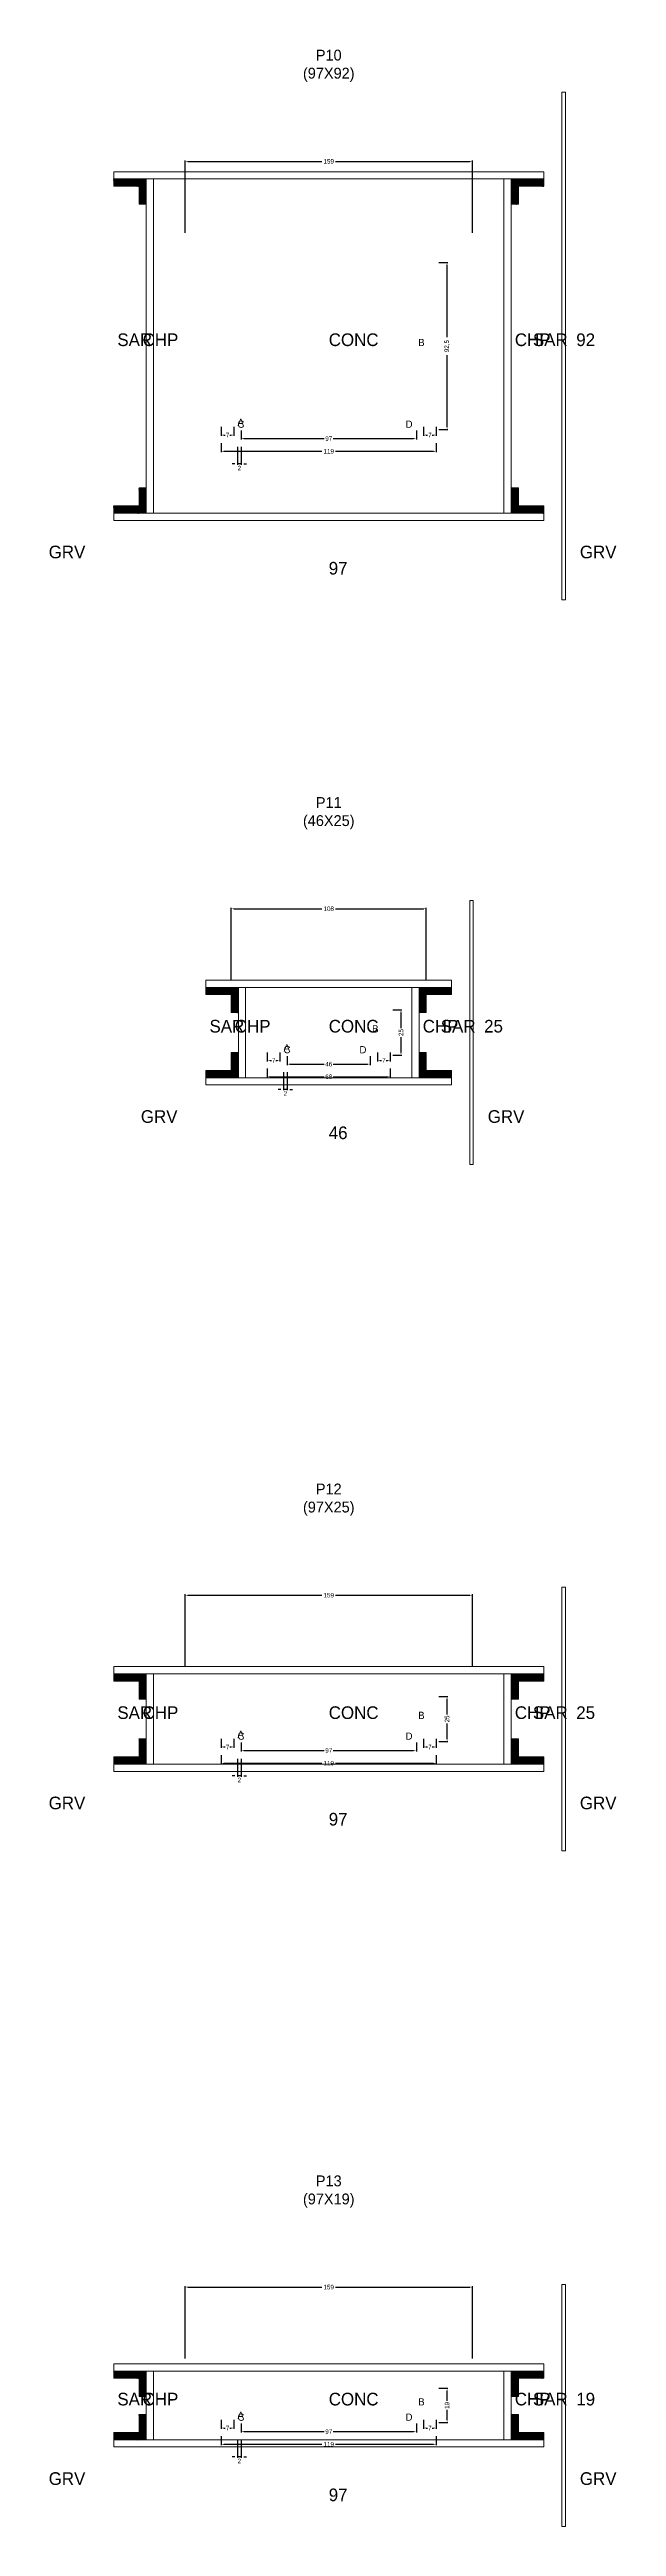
# Model space of a CAD drawing. Header units: centimetres. Extents: x -10500 to 4150, y -6466 to 304.
# Drawn here: x -155 to 159, y -1067 to 304 of the extents above; entities that cross this region are included whole.
import ezdxf

# ---------------------------------------------------------------- set-up
doc = ezdxf.new("R2010")
doc.units = ezdxf.units.CM
for name, color, linetype in [('COTA', 241, 'Continuous'), ('Hachura', 251, 'Continuous'), ('NOMENCLATURA', 7, 'Continuous'), ('SARRAFO', 251, 'Continuous'), ('Texto Seção', 7, 'Continuous')]:
    doc.layers.add(name, color=color, linetype=linetype)
doc.dimstyles.new('cotax2', dxfattribs={"dimtxt": 2.5, "dimasz": 1.5, "dimexe": 0.5, "dimexo": 0.5, "dimgap": 0.5, "dimtad": 1, "dimcen": 2.5, "dimazin": 3, "dimtfac": 1, "dimtmove": 0, "dimatfit": 3})

# ---------------------------------------------------------------- blocks, each defined once
blk = doc.blocks.new('_CLOSEDFILLED')
at = {"color": 0, "linetype": 'BYBLOCK'}
blk.add_solid([(-1, 0.16), (0, 0), (-1, -0.16)], dxfattribs=at)
blk = doc.blocks.new('*D14')
for p, q in [((-59.5, 86.25), (-59.5, 81.25)), ((59.5, 86.25), (59.5, 81.25)), ((-58, 81.75), (-3.75, 81.75)), ((3.75, 81.75), (58, 81.75))]:
    blk.add_line(p, q)
at = {"layer": 'Defpoints'}
for p in [(-59.5, 86.75), (59.5, 86.75), (-59.5, 81.75)]:
    blk.add_point(p, dxfattribs=at)
at = {"layer": 'COTA', "xscale": 1.5, "yscale": 1.5, "rotation": 180}
blk.add_blockref('_CLOSEDFILLED', (-59.5, 81.75), dxfattribs=at)
at = {"layer": 'COTA', "xscale": 1.5, "yscale": 1.5}
blk.add_blockref('_CLOSEDFILLED', (59.5, 81.75), dxfattribs=at)
at = {"layer": 'COTA', "insert": (0, 81.75), "char_height": 2.5, "attachment_point": 5}
blk.add_mtext('119', dxfattribs=at)
blk = doc.blocks.new('*D15')
for p, q in [((-48.5, 93.25), (-48.5, 88.25)), ((-47, 88.75), (-2.5, 88.75)), ((2.5, 88.75), (47, 88.75)), ((48.5, 93.25), (48.5, 88.25))]:
    blk.add_line(p, q)
at = {"layer": 'Defpoints'}
for p in [(-48.5, 93.75), (-48.5, 88.75), (48.5, 93.75)]:
    blk.add_point(p, dxfattribs=at)
at = {"layer": 'COTA', "xscale": 1.5, "yscale": 1.5, "rotation": 180}
blk.add_blockref('_CLOSEDFILLED', (-48.5, 88.75), dxfattribs=at)
at = {"layer": 'COTA', "xscale": 1.5, "yscale": 1.5}
blk.add_blockref('_CLOSEDFILLED', (48.5, 88.75), dxfattribs=at)
at = {"layer": 'COTA', "insert": (0, 88.75), "char_height": 2.5, "attachment_point": 5}
blk.add_mtext('97', dxfattribs=at)
blk = doc.blocks.new('*D16')
for p, q in [((61, 186.25), (66, 186.25)), ((65.5, 145), (65.5, 184.75)), ((65.5, 95.25), (65.5, 135)), ((61, 93.75), (66, 93.75))]:
    blk.add_line(p, q)
at = {"layer": 'Defpoints'}
for p in [(60.5, 186.25), (60.5, 93.75), (65.5, 93.75)]:
    blk.add_point(p, dxfattribs=at)
at = {"layer": 'COTA', "xscale": 1.5, "yscale": 1.5}
for p, rotation in [((65.5, 186.25), 90), ((65.5, 93.75), 270)]:
    blk.add_blockref('_CLOSEDFILLED', p, dxfattribs=dict(at, rotation=rotation))
at = {"layer": 'COTA', "insert": (65.5, 140), "char_height": 2.5, "attachment_point": 5, "rotation": 90}
blk.add_mtext('92,5', dxfattribs=at)
blk = doc.blocks.new('*D17')
for p, q in [((-59.5, 95.25), (-59.5, 90.25)), ((-58, 90.75), (-57.25, 90.75)), ((-54.75, 90.75), (-54, 90.75)), ((-52.5, 95.25), (-52.5, 90.25))]:
    blk.add_line(p, q)
at = {"layer": 'Defpoints'}
for p in [(-59.5, 95.75), (-59.5, 90.75), (-52.5, 95.75)]:
    blk.add_point(p, dxfattribs=at)
at = {"layer": 'COTA', "xscale": 1.5, "yscale": 1.5, "rotation": 180}
blk.add_blockref('_CLOSEDFILLED', (-59.5, 90.75), dxfattribs=at)
at = {"layer": 'COTA', "xscale": 1.5, "yscale": 1.5}
blk.add_blockref('_CLOSEDFILLED', (-52.5, 90.75), dxfattribs=at)
at = {"layer": 'COTA', "insert": (-56, 90.75), "char_height": 2.5, "attachment_point": 5}
blk.add_mtext('7', dxfattribs=at)
blk = doc.blocks.new('*D18')
for p, q in [((52.5, 95.25), (52.5, 90.25)), ((54, 90.75), (54.75, 90.75)), ((57.25, 90.75), (58, 90.75)), ((59.5, 95.25), (59.5, 90.25))]:
    blk.add_line(p, q)
at = {"layer": 'Defpoints'}
for p in [(52.5, 95.75), (52.5, 90.75), (59.5, 95.75)]:
    blk.add_point(p, dxfattribs=at)
at = {"layer": 'COTA', "xscale": 1.5, "yscale": 1.5, "rotation": 180}
blk.add_blockref('_CLOSEDFILLED', (52.5, 90.75), dxfattribs=at)
at = {"layer": 'COTA', "xscale": 1.5, "yscale": 1.5}
blk.add_blockref('_CLOSEDFILLED', (59.5, 90.75), dxfattribs=at)
at = {"layer": 'COTA', "insert": (56, 90.75), "char_height": 2.5, "attachment_point": 5}
blk.add_mtext('7', dxfattribs=at)
blk = doc.blocks.new('*D19')
for p, q in [((-79.5, 202.75), (-79.5, 242.75)), ((-78, 242.25), (-3.75, 242.25)), ((3.75, 242.25), (78, 242.25)), ((79.5, 202.75), (79.5, 242.75))]:
    blk.add_line(p, q)
at = {"layer": 'Defpoints'}
for p in [(-79.5, 242.25), (-79.5, 202.25), (79.5, 202.25)]:
    blk.add_point(p, dxfattribs=at)
at = {"layer": 'COTA', "xscale": 1.5, "yscale": 1.5, "rotation": 180}
blk.add_blockref('_CLOSEDFILLED', (-79.5, 242.25), dxfattribs=at)
at = {"layer": 'COTA', "xscale": 1.5, "yscale": 1.5}
blk.add_blockref('_CLOSEDFILLED', (79.5, 242.25), dxfattribs=at)
at = {"layer": 'COTA', "insert": (0, 242.25), "char_height": 2.5, "attachment_point": 5}
blk.add_mtext('159', dxfattribs=at)
blk = doc.blocks.new('*D40')
for p, q in [((-34, -260), (-34, -265)), ((34, -260), (34, -265)), ((-32.5, -264.5), (-2.5, -264.5)), ((2.5, -264.5), (32.5, -264.5))]:
    blk.add_line(p, q)
at = {"layer": 'Defpoints'}
for p in [(-34, -259.5), (34, -259.5), (-34, -264.5)]:
    blk.add_point(p, dxfattribs=at)
at = {"layer": 'COTA', "xscale": 1.5, "yscale": 1.5, "rotation": 180}
blk.add_blockref('_CLOSEDFILLED', (-34, -264.5), dxfattribs=at)
at = {"layer": 'COTA', "xscale": 1.5, "yscale": 1.5}
blk.add_blockref('_CLOSEDFILLED', (34, -264.5), dxfattribs=at)
at = {"layer": 'COTA', "insert": (0, -264.5), "char_height": 2.5, "attachment_point": 5}
blk.add_mtext('68', dxfattribs=at)
blk = doc.blocks.new('*D41')
for p, q in [((-23, -253), (-23, -258)), ((-21.5, -257.5), (-2.5, -257.5)), ((2.5, -257.5), (21.5, -257.5)), ((23, -253), (23, -258))]:
    blk.add_line(p, q)
at = {"layer": 'Defpoints'}
for p in [(-23, -252.5), (-23, -257.5), (23, -252.5)]:
    blk.add_point(p, dxfattribs=at)
at = {"layer": 'COTA', "xscale": 1.5, "yscale": 1.5, "rotation": 180}
blk.add_blockref('_CLOSEDFILLED', (-23, -257.5), dxfattribs=at)
at = {"layer": 'COTA', "xscale": 1.5, "yscale": 1.5}
blk.add_blockref('_CLOSEDFILLED', (23, -257.5), dxfattribs=at)
at = {"layer": 'COTA', "insert": (0, -257.5), "char_height": 2.5, "attachment_point": 5}
blk.add_mtext('46', dxfattribs=at)
blk = doc.blocks.new('*D42')
for p, q in [((35.5, -227.5), (40.5, -227.5)), ((40, -237.5), (40, -229)), ((40, -251), (40, -242.5)), ((35.5, -252.5), (40.5, -252.5))]:
    blk.add_line(p, q)
at = {"layer": 'Defpoints'}
for p in [(35, -227.5), (35, -252.5), (40, -252.5)]:
    blk.add_point(p, dxfattribs=at)
at = {"layer": 'COTA', "xscale": 1.5, "yscale": 1.5}
for p, rotation in [((40, -227.5), 90), ((40, -252.5), 270)]:
    blk.add_blockref('_CLOSEDFILLED', p, dxfattribs=dict(at, rotation=rotation))
at = {"layer": 'COTA', "insert": (40, -240), "char_height": 2.5, "attachment_point": 5, "rotation": 90}
blk.add_mtext('25', dxfattribs=at)
blk = doc.blocks.new('*D43')
for p, q in [((-34, -251), (-34, -256)), ((-32.5, -255.5), (-31.75, -255.5)), ((-29.25, -255.5), (-28.5, -255.5)), ((-27, -251), (-27, -256))]:
    blk.add_line(p, q)
at = {"layer": 'Defpoints'}
for p in [(-34, -250.5), (-34, -255.5), (-27, -250.5)]:
    blk.add_point(p, dxfattribs=at)
at = {"layer": 'COTA', "xscale": 1.5, "yscale": 1.5, "rotation": 180}
blk.add_blockref('_CLOSEDFILLED', (-34, -255.5), dxfattribs=at)
at = {"layer": 'COTA', "xscale": 1.5, "yscale": 1.5}
blk.add_blockref('_CLOSEDFILLED', (-27, -255.5), dxfattribs=at)
at = {"layer": 'COTA', "insert": (-30.5, -255.5), "char_height": 2.5, "attachment_point": 5}
blk.add_mtext('7', dxfattribs=at)
blk = doc.blocks.new('*D44')
for p, q in [((27, -251), (27, -256)), ((28.5, -255.5), (29.25, -255.5)), ((31.75, -255.5), (32.5, -255.5)), ((34, -251), (34, -256))]:
    blk.add_line(p, q)
at = {"layer": 'Defpoints'}
for p in [(27, -250.5), (27, -255.5), (34, -250.5)]:
    blk.add_point(p, dxfattribs=at)
at = {"layer": 'COTA', "xscale": 1.5, "yscale": 1.5, "rotation": 180}
blk.add_blockref('_CLOSEDFILLED', (27, -255.5), dxfattribs=at)
at = {"layer": 'COTA', "xscale": 1.5, "yscale": 1.5}
blk.add_blockref('_CLOSEDFILLED', (34, -255.5), dxfattribs=at)
at = {"layer": 'COTA', "insert": (30.5, -255.5), "char_height": 2.5, "attachment_point": 5}
blk.add_mtext('7', dxfattribs=at)
blk = doc.blocks.new('*D45')
for p, q in [((-54, -211), (-54, -171)), ((-52.5, -171.5), (-3.75, -171.5)), ((3.75, -171.5), (52.5, -171.5)), ((54, -211), (54, -171))]:
    blk.add_line(p, q)
at = {"layer": 'Defpoints'}
for p in [(-54, -171.5), (-54, -211.5), (54, -211.5)]:
    blk.add_point(p, dxfattribs=at)
at = {"layer": 'COTA', "xscale": 1.5, "yscale": 1.5, "rotation": 180}
blk.add_blockref('_CLOSEDFILLED', (-54, -171.5), dxfattribs=at)
at = {"layer": 'COTA', "xscale": 1.5, "yscale": 1.5}
blk.add_blockref('_CLOSEDFILLED', (54, -171.5), dxfattribs=at)
at = {"layer": 'COTA', "insert": (0, -171.5), "char_height": 2.5, "attachment_point": 5}
blk.add_mtext('108', dxfattribs=at)
blk = doc.blocks.new('*D66')
for p, q in [((-59.5, -640), (-59.5, -645)), ((59.5, -640), (59.5, -645)), ((-58, -644.5), (-3.75, -644.5)), ((3.75, -644.5), (58, -644.5))]:
    blk.add_line(p, q)
at = {"layer": 'Defpoints'}
for p in [(-59.5, -639.5), (59.5, -639.5), (-59.5, -644.5)]:
    blk.add_point(p, dxfattribs=at)
at = {"layer": 'COTA', "xscale": 1.5, "yscale": 1.5, "rotation": 180}
blk.add_blockref('_CLOSEDFILLED', (-59.5, -644.5), dxfattribs=at)
at = {"layer": 'COTA', "xscale": 1.5, "yscale": 1.5}
blk.add_blockref('_CLOSEDFILLED', (59.5, -644.5), dxfattribs=at)
at = {"layer": 'COTA', "insert": (0, -644.5), "char_height": 2.5, "attachment_point": 5}
blk.add_mtext('119', dxfattribs=at)
blk = doc.blocks.new('*D67')
for p, q in [((-48.5, -633), (-48.5, -638)), ((-47, -637.5), (-2.5, -637.5)), ((2.5, -637.5), (47, -637.5)), ((48.5, -633), (48.5, -638))]:
    blk.add_line(p, q)
at = {"layer": 'Defpoints'}
for p in [(-48.5, -632.5), (-48.5, -637.5), (48.5, -632.5)]:
    blk.add_point(p, dxfattribs=at)
at = {"layer": 'COTA', "xscale": 1.5, "yscale": 1.5, "rotation": 180}
blk.add_blockref('_CLOSEDFILLED', (-48.5, -637.5), dxfattribs=at)
at = {"layer": 'COTA', "xscale": 1.5, "yscale": 1.5}
blk.add_blockref('_CLOSEDFILLED', (48.5, -637.5), dxfattribs=at)
at = {"layer": 'COTA', "insert": (0, -637.5), "char_height": 2.5, "attachment_point": 5}
blk.add_mtext('97', dxfattribs=at)
blk = doc.blocks.new('*D68')
for p, q in [((61, -607.5), (66, -607.5)), ((65.5, -617.5), (65.5, -609)), ((65.5, -631), (65.5, -622.5)), ((61, -632.5), (66, -632.5))]:
    blk.add_line(p, q)
at = {"layer": 'Defpoints'}
for p in [(60.5, -607.5), (60.5, -632.5), (65.5, -632.5)]:
    blk.add_point(p, dxfattribs=at)
at = {"layer": 'COTA', "xscale": 1.5, "yscale": 1.5}
for p, rotation in [((65.5, -607.5), 90), ((65.5, -632.5), 270)]:
    blk.add_blockref('_CLOSEDFILLED', p, dxfattribs=dict(at, rotation=rotation))
at = {"layer": 'COTA', "insert": (65.5, -620), "char_height": 2.5, "attachment_point": 5, "rotation": 90}
blk.add_mtext('25', dxfattribs=at)
blk = doc.blocks.new('*D69')
for p, q in [((-59.5, -631), (-59.5, -636)), ((-58, -635.5), (-57.25, -635.5)), ((-54.75, -635.5), (-54, -635.5)), ((-52.5, -631), (-52.5, -636))]:
    blk.add_line(p, q)
at = {"layer": 'Defpoints'}
for p in [(-59.5, -630.5), (-52.5, -630.5), (-59.5, -635.5)]:
    blk.add_point(p, dxfattribs=at)
at = {"layer": 'COTA', "xscale": 1.5, "yscale": 1.5, "rotation": 180}
blk.add_blockref('_CLOSEDFILLED', (-59.5, -635.5), dxfattribs=at)
at = {"layer": 'COTA', "xscale": 1.5, "yscale": 1.5}
blk.add_blockref('_CLOSEDFILLED', (-52.5, -635.5), dxfattribs=at)
at = {"layer": 'COTA', "insert": (-56, -635.5), "char_height": 2.5, "attachment_point": 5}
blk.add_mtext('7', dxfattribs=at)
blk = doc.blocks.new('*D70')
for p, q in [((52.5, -631), (52.5, -636)), ((54, -635.5), (54.75, -635.5)), ((57.25, -635.5), (58, -635.5)), ((59.5, -631), (59.5, -636))]:
    blk.add_line(p, q)
at = {"layer": 'Defpoints'}
for p in [(52.5, -630.5), (59.5, -630.5), (52.5, -635.5)]:
    blk.add_point(p, dxfattribs=at)
at = {"layer": 'COTA', "xscale": 1.5, "yscale": 1.5, "rotation": 180}
blk.add_blockref('_CLOSEDFILLED', (52.5, -635.5), dxfattribs=at)
at = {"layer": 'COTA', "xscale": 1.5, "yscale": 1.5}
blk.add_blockref('_CLOSEDFILLED', (59.5, -635.5), dxfattribs=at)
at = {"layer": 'COTA', "insert": (56, -635.5), "char_height": 2.5, "attachment_point": 5}
blk.add_mtext('7', dxfattribs=at)
blk = doc.blocks.new('*D71')
for p, q in [((-79.5, -591), (-79.5, -551)), ((-78, -551.5), (-3.75, -551.5)), ((3.75, -551.5), (78, -551.5)), ((79.5, -591), (79.5, -551))]:
    blk.add_line(p, q)
at = {"layer": 'Defpoints'}
for p in [(-79.5, -551.5), (-79.5, -591.5), (79.5, -591.5)]:
    blk.add_point(p, dxfattribs=at)
at = {"layer": 'COTA', "xscale": 1.5, "yscale": 1.5, "rotation": 180}
blk.add_blockref('_CLOSEDFILLED', (-79.5, -551.5), dxfattribs=at)
at = {"layer": 'COTA', "xscale": 1.5, "yscale": 1.5}
blk.add_blockref('_CLOSEDFILLED', (79.5, -551.5), dxfattribs=at)
at = {"layer": 'COTA', "insert": (0, -551.5), "char_height": 2.5, "attachment_point": 5}
blk.add_mtext('159', dxfattribs=at)
blk = doc.blocks.new('*D92')
for p, q in [((-59.5, -1017), (-59.5, -1022)), ((-58, -1021.5), (-3.75, -1021.5)), ((3.75, -1021.5), (58, -1021.5)), ((59.5, -1017), (59.5, -1022))]:
    blk.add_line(p, q)
at = {"layer": 'Defpoints'}
for p in [(-59.5, -1016.5), (-59.5, -1021.5), (59.5, -1016.5)]:
    blk.add_point(p, dxfattribs=at)
at = {"layer": 'COTA', "xscale": 1.5, "yscale": 1.5, "rotation": 180}
blk.add_blockref('_CLOSEDFILLED', (-59.5, -1021.5), dxfattribs=at)
at = {"layer": 'COTA', "xscale": 1.5, "yscale": 1.5}
blk.add_blockref('_CLOSEDFILLED', (59.5, -1021.5), dxfattribs=at)
at = {"layer": 'COTA', "insert": (0, -1021.5), "char_height": 2.5, "attachment_point": 5}
blk.add_mtext('119', dxfattribs=at)
blk = doc.blocks.new('*D93')
for p, q in [((-48.5, -1010), (-48.5, -1015)), ((-47, -1014.5), (-2.5, -1014.5)), ((2.5, -1014.5), (47, -1014.5)), ((48.5, -1010), (48.5, -1015))]:
    blk.add_line(p, q)
at = {"layer": 'Defpoints'}
for p in [(-48.5, -1009.5), (-48.5, -1014.5), (48.5, -1009.5)]:
    blk.add_point(p, dxfattribs=at)
at = {"layer": 'COTA', "xscale": 1.5, "yscale": 1.5, "rotation": 180}
blk.add_blockref('_CLOSEDFILLED', (-48.5, -1014.5), dxfattribs=at)
at = {"layer": 'COTA', "xscale": 1.5, "yscale": 1.5}
blk.add_blockref('_CLOSEDFILLED', (48.5, -1014.5), dxfattribs=at)
at = {"layer": 'COTA', "insert": (0, -1014.5), "char_height": 2.5, "attachment_point": 5}
blk.add_mtext('97', dxfattribs=at)
blk = doc.blocks.new('*D94')
for p, q in [((61, -990.5), (66, -990.5)), ((65.5, -997.5), (65.5, -992)), ((61, -1009.5), (66, -1009.5)), ((65.5, -1008), (65.5, -1002.5))]:
    blk.add_line(p, q)
at = {"layer": 'Defpoints'}
for p in [(60.5, -990.5), (60.5, -1009.5), (65.5, -1009.5)]:
    blk.add_point(p, dxfattribs=at)
at = {"layer": 'COTA', "xscale": 1.5, "yscale": 1.5}
for p, rotation in [((65.5, -990.5), 90), ((65.5, -1009.5), 270)]:
    blk.add_blockref('_CLOSEDFILLED', p, dxfattribs=dict(at, rotation=rotation))
at = {"layer": 'COTA', "insert": (65.5, -1000), "char_height": 2.5, "attachment_point": 5, "rotation": 90}
blk.add_mtext('19', dxfattribs=at)
blk = doc.blocks.new('*D95')
for p, q in [((-59.5, -1008), (-59.5, -1013)), ((-58, -1012.5), (-57.25, -1012.5)), ((-54.75, -1012.5), (-54, -1012.5)), ((-52.5, -1008), (-52.5, -1013))]:
    blk.add_line(p, q)
at = {"layer": 'Defpoints'}
for p in [(-59.5, -1007.5), (-59.5, -1012.5), (-52.5, -1007.5)]:
    blk.add_point(p, dxfattribs=at)
at = {"layer": 'COTA', "xscale": 1.5, "yscale": 1.5, "rotation": 180}
blk.add_blockref('_CLOSEDFILLED', (-59.5, -1012.5), dxfattribs=at)
at = {"layer": 'COTA', "xscale": 1.5, "yscale": 1.5}
blk.add_blockref('_CLOSEDFILLED', (-52.5, -1012.5), dxfattribs=at)
at = {"layer": 'COTA', "insert": (-56, -1012.5), "char_height": 2.5, "attachment_point": 5}
blk.add_mtext('7', dxfattribs=at)
blk = doc.blocks.new('*D96')
for p, q in [((52.5, -1008), (52.5, -1013)), ((54, -1012.5), (54.75, -1012.5)), ((57.25, -1012.5), (58, -1012.5)), ((59.5, -1008), (59.5, -1013))]:
    blk.add_line(p, q)
at = {"layer": 'Defpoints'}
for p in [(52.5, -1007.5), (52.5, -1012.5), (59.5, -1007.5)]:
    blk.add_point(p, dxfattribs=at)
at = {"layer": 'COTA', "xscale": 1.5, "yscale": 1.5, "rotation": 180}
blk.add_blockref('_CLOSEDFILLED', (52.5, -1012.5), dxfattribs=at)
at = {"layer": 'COTA', "xscale": 1.5, "yscale": 1.5}
blk.add_blockref('_CLOSEDFILLED', (59.5, -1012.5), dxfattribs=at)
at = {"layer": 'COTA', "insert": (56, -1012.5), "char_height": 2.5, "attachment_point": 5}
blk.add_mtext('7', dxfattribs=at)
blk = doc.blocks.new('*D97')
for p, q in [((-79.5, -974), (-79.5, -934)), ((-78, -934.5), (-3.75, -934.5)), ((3.75, -934.5), (78, -934.5)), ((79.5, -974), (79.5, -934))]:
    blk.add_line(p, q)
at = {"layer": 'Defpoints'}
for p in [(-79.5, -934.5), (-79.5, -974.5), (79.5, -974.5)]:
    blk.add_point(p, dxfattribs=at)
at = {"layer": 'COTA', "xscale": 1.5, "yscale": 1.5, "rotation": 180}
blk.add_blockref('_CLOSEDFILLED', (-79.5, -934.5), dxfattribs=at)
at = {"layer": 'COTA', "xscale": 1.5, "yscale": 1.5}
blk.add_blockref('_CLOSEDFILLED', (79.5, -934.5), dxfattribs=at)
at = {"layer": 'COTA', "insert": (0, -934.5), "char_height": 2.5, "attachment_point": 5}
blk.add_mtext('159', dxfattribs=at)

msp = doc.modelspace()

# ---------------------------------------------------------------- hatches: boundary and pattern name
at = {"layer": 'SARRAFO'}
h = msp.add_hatch(dxfattribs=at)
h.set_pattern_fill('SOLID', scale=2)
h.paths.add_polyline_path([(-119, 228.5), (-105, 228.5), (-105, 232.5), (-119, 232.5)])
h = msp.add_hatch(dxfattribs=at)
h.set_pattern_fill('SOLID', scale=2)
h.paths.add_polyline_path([(-105, 218.5), (-101, 218.5), (-101, 232.5), (-105, 232.5)])
h = msp.add_hatch(dxfattribs=at)
h.set_pattern_fill('SOLID', scale=2)
h.paths.add_polyline_path([(101, 218.5), (105, 218.5), (105, 232.5), (101, 232.5)])
h = msp.add_hatch(dxfattribs=at)
h.set_pattern_fill('SOLID', scale=2)
h.paths.add_polyline_path([(105, 228.5), (119, 228.5), (119, 232.5), (105, 232.5)])
h = msp.add_hatch(dxfattribs=at)
h.set_pattern_fill('SOLID', scale=2)
h.paths.add_polyline_path([(-105, 47.5), (-101, 47.5), (-101, 61.5), (-105, 61.5)])
h = msp.add_hatch(dxfattribs=at)
h.set_pattern_fill('SOLID', scale=2)
h.paths.add_polyline_path([(101, 47.5), (105, 47.5), (105, 61.5), (101, 61.5)])
h = msp.add_hatch(dxfattribs=at)
h.set_pattern_fill('SOLID', scale=2)
h.paths.add_polyline_path([(-119, 47.5), (-105, 47.5), (-105, 51.5), (-119, 51.5)])
h = msp.add_hatch(dxfattribs=at)
h.set_pattern_fill('SOLID', scale=2)
h.paths.add_polyline_path([(105, 47.5), (119, 47.5), (119, 51.5), (105, 51.5)])
h = msp.add_hatch(dxfattribs=at)
h.set_pattern_fill('SOLID', scale=2)
h.paths.add_polyline_path([(-68, -219), (-54, -219), (-54, -215), (-68, -215)])
h = msp.add_hatch(dxfattribs=at)
h.set_pattern_fill('SOLID', scale=2)
h.paths.add_polyline_path([(-54, -229), (-50, -229), (-50, -215), (-54, -215)])
h = msp.add_hatch(dxfattribs=at)
h.set_pattern_fill('SOLID', scale=2)
h.paths.add_polyline_path([(50, -229), (54, -229), (54, -215), (50, -215)])
h = msp.add_hatch(dxfattribs=at)
h.set_pattern_fill('SOLID', scale=2)
h.paths.add_polyline_path([(54, -219), (68, -219), (68, -215), (54, -215)])
h = msp.add_hatch(dxfattribs=at)
h.set_pattern_fill('SOLID', scale=2)
h.paths.add_polyline_path([(-54, -265), (-50, -265), (-50, -251), (-54, -251)])
h = msp.add_hatch(dxfattribs=at)
h.set_pattern_fill('SOLID', scale=2)
h.paths.add_polyline_path([(50, -265), (54, -265), (54, -251), (50, -251)])
h = msp.add_hatch(dxfattribs=at)
h.set_pattern_fill('SOLID', scale=2)
h.paths.add_polyline_path([(-68, -265), (-54, -265), (-54, -261), (-68, -261)])
h = msp.add_hatch(dxfattribs=at)
h.set_pattern_fill('SOLID', scale=2)
h.paths.add_polyline_path([(54, -265), (68, -265), (68, -261), (54, -261)])
h = msp.add_hatch(dxfattribs=at)
h.set_pattern_fill('SOLID', scale=2)
h.paths.add_polyline_path([(-119, -599), (-105, -599), (-105, -595), (-119, -595)])
h = msp.add_hatch(dxfattribs=at)
h.set_pattern_fill('SOLID', scale=2)
h.paths.add_polyline_path([(-105, -609), (-101, -609), (-101, -595), (-105, -595)])
h = msp.add_hatch(dxfattribs=at)
h.set_pattern_fill('SOLID', scale=2)
h.paths.add_polyline_path([(101, -609), (105, -609), (105, -595), (101, -595)])
h = msp.add_hatch(dxfattribs=at)
h.set_pattern_fill('SOLID', scale=2)
h.paths.add_polyline_path([(105, -599), (119, -599), (119, -595), (105, -595)])
h = msp.add_hatch(dxfattribs=at)
h.set_pattern_fill('SOLID', scale=2)
h.paths.add_polyline_path([(-119, -645), (-105, -645), (-105, -641), (-119, -641)])
h = msp.add_hatch(dxfattribs=at)
h.set_pattern_fill('SOLID', scale=2)
h.paths.add_polyline_path([(-105, -645), (-101, -645), (-101, -631), (-105, -631)])
h = msp.add_hatch(dxfattribs=at)
h.set_pattern_fill('SOLID', scale=2)
h.paths.add_polyline_path([(101, -645), (105, -645), (105, -631), (101, -631)])
h = msp.add_hatch(dxfattribs=at)
h.set_pattern_fill('SOLID', scale=2)
h.paths.add_polyline_path([(105, -645), (119, -645), (119, -641), (105, -641)])
h = msp.add_hatch(dxfattribs=at)
h.set_pattern_fill('SOLID', scale=2)
h.paths.add_polyline_path([(-119, -985), (-105, -985), (-105, -981), (-119, -981)])
h = msp.add_hatch(dxfattribs=at)
h.set_pattern_fill('SOLID', scale=2)
h.paths.add_polyline_path([(-105, -995), (-101, -995), (-101, -981), (-105, -981)])
h = msp.add_hatch(dxfattribs=at)
h.set_pattern_fill('SOLID', scale=2)
h.paths.add_polyline_path([(101, -995), (105, -995), (105, -981), (101, -981)])
h = msp.add_hatch(dxfattribs=at)
h.set_pattern_fill('SOLID', scale=2)
h.paths.add_polyline_path([(105, -985), (119, -985), (119, -981), (105, -981)])
h = msp.add_hatch(dxfattribs=at)
h.set_pattern_fill('SOLID', scale=2)
h.paths.add_polyline_path([(-105, -1019), (-101, -1019), (-101, -1005), (-105, -1005)])
h = msp.add_hatch(dxfattribs=at)
h.set_pattern_fill('SOLID', scale=2)
h.paths.add_polyline_path([(101, -1019), (105, -1019), (105, -1005), (101, -1005)])
h = msp.add_hatch(dxfattribs=at)
h.set_pattern_fill('SOLID', scale=2)
h.paths.add_polyline_path([(-119, -1019), (-105, -1019), (-105, -1015), (-119, -1015)])
h = msp.add_hatch(dxfattribs=at)
h.set_pattern_fill('SOLID', scale=2)
h.paths.add_polyline_path([(105, -1019), (119, -1019), (119, -1015), (105, -1015)])

# ---------------------------------------------------------------- linework, layer by layer
at = {"layer": 'Hachura', "lineweight": 13}
for points in [[(129, -0.5), (131, -0.5), (131, 280.5), (129, 280.5)], [(78, -313), (80, -313), (80, -167), (78, -167)], [(129, -693), (131, -693), (131, -547), (129, -547)], [(129, -1067), (131, -1067), (131, -933), (129, -933)]]:
    msp.add_lwpolyline(points, close=True, dxfattribs=at)
at = {"layer": 'Hachura', "lineweight": 18}
for points in [[(-119, 232.5), (119, 232.5), (119, 236.5), (-119, 236.5)], [(-101, 47.5), (-97, 47.5), (-97, 232.5), (-101, 232.5)], [(97, 47.5), (101, 47.5), (101, 232.5), (97, 232.5)], [(-119, 43.5), (119, 43.5), (119, 47.5), (-119, 47.5)], [(-68, -215), (68, -215), (68, -211), (-68, -211)], [(-50, -265), (-46, -265), (-46, -215), (-50, -215)], [(46, -265), (50, -265), (50, -215), (46, -215)], [(-68, -269), (68, -269), (68, -265), (-68, -265)], [(-119, -595), (119, -595), (119, -591), (-119, -591)], [(-101, -645), (-97, -645), (-97, -595), (-101, -595)], [(97, -645), (101, -645), (101, -595), (97, -595)], [(-119, -649), (119, -649), (119, -645), (-119, -645)], [(-119, -981), (119, -981), (119, -977), (-119, -977)], [(-101, -1019), (-97, -1019), (-97, -981), (-101, -981)], [(97, -1019), (101, -1019), (101, -981), (97, -981)], [(-119, -1023), (119, -1023), (119, -1019), (-119, -1019)]]:
    msp.add_lwpolyline(points, close=True, dxfattribs=at)
at = {"layer": 'SARRAFO', "lineweight": 13}
for points in [[(-119, 228.5), (-105, 228.5), (-105, 232.5), (-119, 232.5)], [(-105, 218.5), (-101, 218.5), (-101, 232.5), (-105, 232.5)], [(101, 218.5), (105, 218.5), (105, 232.5), (101, 232.5)], [(105, 228.5), (119, 228.5), (119, 232.5), (105, 232.5)], [(-105, 47.5), (-101, 47.5), (-101, 61.5), (-105, 61.5)], [(101, 47.5), (105, 47.5), (105, 61.5), (101, 61.5)], [(-119, 47.5), (-105, 47.5), (-105, 51.5), (-119, 51.5)], [(105, 47.5), (119, 47.5), (119, 51.5), (105, 51.5)], [(-68, -219), (-54, -219), (-54, -215), (-68, -215)], [(-54, -229), (-50, -229), (-50, -215), (-54, -215)], [(50, -229), (54, -229), (54, -215), (50, -215)], [(54, -219), (68, -219), (68, -215), (54, -215)], [(-54, -265), (-50, -265), (-50, -251), (-54, -251)], [(50, -265), (54, -265), (54, -251), (50, -251)], [(-68, -265), (-54, -265), (-54, -261), (-68, -261)], [(54, -265), (68, -265), (68, -261), (54, -261)], [(-119, -599), (-105, -599), (-105, -595), (-119, -595)], [(-105, -609), (-101, -609), (-101, -595), (-105, -595)], [(101, -609), (105, -609), (105, -595), (101, -595)], [(105, -599), (119, -599), (119, -595), (105, -595)], [(-119, -645), (-105, -645), (-105, -641), (-119, -641)], [(-105, -645), (-101, -645), (-101, -631), (-105, -631)], [(101, -645), (105, -645), (105, -631), (101, -631)], [(105, -645), (119, -645), (119, -641), (105, -641)], [(-119, -985), (-105, -985), (-105, -981), (-119, -981)], [(-105, -995), (-101, -995), (-101, -981), (-105, -981)], [(101, -995), (105, -995), (105, -981), (101, -981)], [(105, -985), (119, -985), (119, -981), (105, -981)], [(-105, -1019), (-101, -1019), (-101, -1005), (-105, -1005)], [(101, -1019), (105, -1019), (105, -1005), (101, -1005)], [(-119, -1019), (-105, -1019), (-105, -1015), (-119, -1015)], [(105, -1019), (119, -1019), (119, -1015), (105, -1015)]]:
    msp.add_lwpolyline(points, close=True, dxfattribs=at)

# ---------------------------------------------------------------- texts
at = {"layer": 'NOMENCLATURA'}
for s, p in [('B', (49.5, 140)), ('A', (-50.5, 95.75)), ('C', (-50.5, 94.75)), ('D', (42.5, 94.75)), ('A', (-25, -250.5)), ('B', (24, -240)), ('C', (-25, -251.5)), ('D', (17, -251.5)), ('B', (49.5, -620)), ('A', (-50.5, -630.5)), ('C', (-50.5, -631.5)), ('D', (42.5, -631.5)), ('B', (49.5, -1000)), ('A', (-50.5, -1007.5)), ('C', (-50.5, -1008.5)), ('D', (42.5, -1008.5))]:
    msp.add_text(s, height=4, dxfattribs=at).set_placement(p)
at = {"layer": 'NOMENCLATURA', "char_height": 6, "attachment_point": 8}
for s, insert in [('P10\\P(97X92)', (0, 286.25)), ('P11\\P(46X25)', (0, -127.5)), ('P12\\P(97X25)', (0, -507.5)), ('P13\\P(97X19)', (0, -890.5))]:
    msp.add_mtext(s, dxfattribs=dict(at, insert=insert))
at = {"layer": 'Texto Seção'}
for s, p in [('SAR', (-117, 140)), ('CHP', (-103, 140)), ('CONC', (0, 140)), ('CHP', (103, 140)), ('SAR', (113, 140)), ('92', (137, 140)), ('GRV', (-155, 22.5)), ('GRV', (139, 22.5)), ('97', (0, 13.5)), ('SAR', (-66, -240)), ('CHP', (-52, -240)), ('CONC', (0, -240)), ('CHP', (52, -240)), ('SAR', (62, -240)), ('25', (86, -240)), ('GRV', (-104, -290)), ('GRV', (88, -290)), ('46', (0, -299)), ('SAR', (-117, -620)), ('CHP', (-103, -620)), ('CONC', (0, -620)), ('CHP', (103, -620)), ('SAR', (113, -620)), ('25', (137, -620)), ('GRV', (-155, -670)), ('GRV', (139, -670)), ('97', (0, -679)), ('SAR', (-117, -1000)), ('CHP', (-103, -1000)), ('CONC', (0, -1000)), ('CHP', (103, -1000)), ('SAR', (113, -1000)), ('19', (137, -1000)), ('GRV', (-155, -1044)), ('GRV', (139, -1044)), ('97', (0, -1053))]:
    msp.add_text(s, height=7, dxfattribs=at).set_placement(p)

# ---------------------------------------------------------------- dimensions: what is measured, and where the dimension line sits
at = {"layer": 'COTA'}
for base, p1, p2, picture, middle in [((-79.5, 242.25), (-79.5, 202.25), (79.5, 202.25), '*D19', (0, 242.25)), ((-59.5, 90.75), (-59.5, 95.75), (-52.5, 95.75), '*D17', (-56, 90.75)), ((-59.5, 81.75), (-59.5, 86.75), (59.5, 86.75), '*D14', (0, 81.75)), ((-48.5, 88.75), (-48.5, 93.75), (48.5, 93.75), '*D15', (0, 88.75)), ((52.5, 90.75), (52.5, 95.75), (59.5, 95.75), '*D18', (56, 90.75)), ((-54, -171.5), (-54, -211.5), (54, -211.5), '*D45', (0, -171.5)), ((-34, -255.5), (-34, -250.5), (-27, -250.5), '*D43', (-30.5, -255.5)), ((-34, -264.5), (-34, -259.5), (34, -259.5), '*D40', (0, -264.5)), ((-23, -257.5), (-23, -252.5), (23, -252.5), '*D41', (0, -257.5)), ((27, -255.5), (27, -250.5), (34, -250.5), '*D44', (30.5, -255.5)), ((-79.5, -551.5), (-79.5, -591.5), (79.5, -591.5), '*D71', (0, -551.5)), ((-59.5, -635.5), (-59.5, -630.5), (-52.5, -630.5), '*D69', (-56, -635.5)), ((52.5, -635.5), (52.5, -630.5), (59.5, -630.5), '*D70', (56, -635.5)), ((-59.5, -644.5), (-59.5, -639.5), (59.5, -639.5), '*D66', (0, -644.5)), ((-48.5, -637.5), (-48.5, -632.5), (48.5, -632.5), '*D67', (0, -637.5)), ((-79.5, -934.5), (-79.5, -974.5), (79.5, -974.5), '*D97', (0, -934.5)), ((-59.5, -1012.5), (-59.5, -1007.5), (-52.5, -1007.5), '*D95', (-56, -1012.5)), ((-48.5, -1014.5), (-48.5, -1009.5), (48.5, -1009.5), '*D93', (0, -1014.5)), ((52.5, -1012.5), (52.5, -1007.5), (59.5, -1007.5), '*D96', (56, -1012.5)), ((-59.5, -1021.5), (-59.5, -1016.5), (59.5, -1016.5), '*D92', (0, -1021.5))]:
    dim = msp.add_linear_dim(base=base, p1=p1, p2=p2, dimstyle='cotax2', dxfattribs=at)
    dim.commit()
    dim.dimension.update_dxf_attribs({"geometry": picture, "text_midpoint": middle})
for base, p1, p2, picture, middle in [((65.5, 93.75), (60.5, 93.75), (60.5, 186.25), '*D16', (65.5, 140)), ((40, -252.5), (35, -252.5), (35, -227.5), '*D42', (40, -240)), ((65.5, -632.5), (60.5, -632.5), (60.5, -607.5), '*D68', (65.5, -620)), ((65.5, -1009.5), (60.5, -1009.5), (60.5, -990.5), '*D94', (65.5, -1000))]:
    dim = msp.add_linear_dim(base=base, p1=p1, p2=p2, angle=90, dimstyle='cotax2', dxfattribs=at)
    dim.commit()
    dim.dimension.update_dxf_attribs({"geometry": picture, "text_midpoint": middle})
for base, p1, p2 in [((-48.5, 74.75), (-48.5, 84.75), (-50.5, 84.75)), ((-23, -271.5), (-23, -261.5), (-25, -261.5)), ((-48.5, -651.5), (-48.5, -641.5), (-50.5, -641.5)), ((-48.5, -1028.5), (-48.5, -1018.5), (-50.5, -1018.5))]:
    msp.add_linear_dim(base=base, p1=p1, p2=p2, dimstyle='cotax2', dxfattribs=at).render()

doc.saveas('drawing.dxf')
